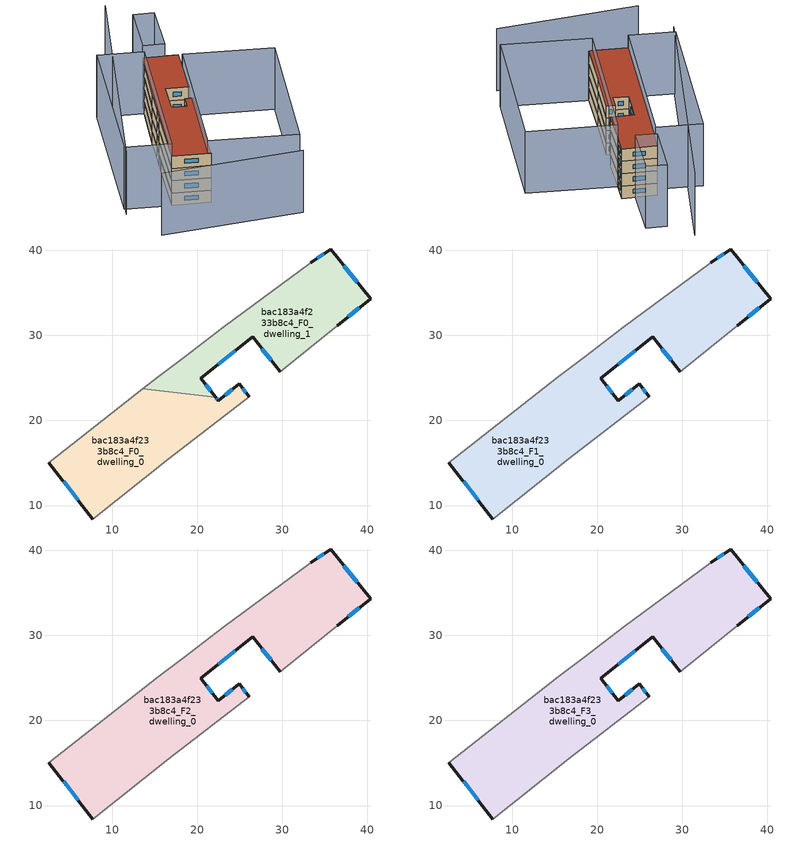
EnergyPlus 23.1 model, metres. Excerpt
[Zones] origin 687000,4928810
bac183a4f233b8c4_F0_dwelling_0
 floor ground (EU_floor_Construction): 24.93,24.28 26.15,22.76 16.68,15.5 7.72,8.42 2.59,15.03 13.62,23.71 22.19,22.71 22.49,22.33 z0
 wall outside (EU_wall_Construction): 2.59,15.03 7.72,8.42 / 26.15,22.76 24.93,24.28 22.49,22.33 22.19,22.71 z0:3
 wall adiabatic (EU_wall_Construction): 7.72,8.42 16.68,15.5 26.15,22.76 / 13.62,23.71 2.59,15.03 z0:3
 wall to bac183a4f233b8c4_F0_dwelling_1 (EU_wall_Construction): 22.19,22.71 13.62,23.71 z0:3
 window (EU_Window_Construction): 4.3,12.83 6.01,10.62 / 22.39,22.46 22.29,22.59 / 24.11,23.63 23.3,22.98 / 25.74,23.27 25.33,23.78 z1:2
bac183a4f233b8c4_F0_dwelling_1
 floor ground (EU_floor_Construction): 35.68,40.14 40.38,34.27 36.48,31.13 29.78,25.71 26.54,29.8 20.44,24.96 22.19,22.71 13.62,23.71 15.41,25.1 18.5,27.41 23.08,30.97 33.34,38.52 z0
 wall outside (EU_wall_Construction): 36.48,31.13 40.38,34.27 35.68,40.14 33.34,38.52 / 22.19,22.71 20.44,24.96 26.54,29.8 29.78,25.71 z0:3
 wall adiabatic (EU_wall_Construction): 29.78,25.71 36.48,31.13 / 33.34,38.52 23.08,30.97 18.5,27.41 15.41,25.1 13.62,23.71 z0:3
 window (EU_Window_Construction): 34.9,39.6 34.12,39.06 / 38.81,36.23 37.24,38.19 / 37.78,32.18 39.08,33.23 / 27.62,28.44 28.7,27.08 / 22.47,26.58 24.5,28.19 / 21.61,23.46 21.02,24.21 z1:2
bac183a4f233b8c4_F1_dwelling_0
 floor to bac183a4f233b8c4_F0_dwelling_0 (EU_floor_Construction): 24.93,24.28 26.15,22.76 16.68,15.5 7.72,8.42 2.59,15.03 13.63,23.7 22.19,22.71 22.49,22.33 z3
 floor to bac183a4f233b8c4_F0_dwelling_1 (EU_floor_Construction): 35.68,40.14 40.38,34.27 36.48,31.13 29.78,25.71 26.54,29.8 20.44,24.96 22.19,22.71 13.63,23.7 15.41,25.1 18.5,27.41 23.08,30.97 33.34,38.52 z3
 wall outside (EU_wall_Construction): 36.48,31.13 40.38,34.27 35.68,40.14 33.34,38.52 / 26.15,22.76 24.93,24.28 22.49,22.33 20.44,24.96 26.54,29.8 29.78,25.71 / 2.59,15.03 7.72,8.42 z3:6
 wall adiabatic (EU_wall_Construction): 29.78,25.71 36.48,31.13 / 7.72,8.42 16.68,15.5 26.15,22.76 / 33.34,38.52 23.08,30.97 18.5,27.41 15.41,25.1 2.59,15.03 z3:6
 window (EU_Window_Construction): 34.9,39.6 34.12,39.06 / 38.81,36.23 37.24,38.19 / 37.78,32.18 39.08,33.23 / 27.62,28.44 28.7,27.08 / 22.47,26.58 24.5,28.19 / 21.8,23.21 21.12,24.09 / 24.11,23.63 23.3,22.98 / 25.74,23.27 25.33,23.78 / 4.3,12.83 6.01,10.62 z4:5
bac183a4f233b8c4_F2_dwelling_0
 floor to bac183a4f233b8c4_F1_dwelling_0 (EU_floor_Construction): 35.68,40.14 40.38,34.27 36.48,31.13 29.78,25.71 26.54,29.8 20.44,24.96 22.49,22.33 24.93,24.28 26.15,22.76 16.68,15.5 7.72,8.42 2.59,15.03 15.41,25.1 18.5,27.41 23.08,30.97 33.34,38.52 z6
 wall outside (EU_wall_Construction): 36.48,31.13 40.38,34.27 35.68,40.14 33.34,38.52 / 26.15,22.76 24.93,24.28 22.49,22.33 20.44,24.96 26.54,29.8 29.78,25.71 / 2.59,15.03 7.72,8.42 z6:9
 wall adiabatic (EU_wall_Construction): 29.78,25.71 36.48,31.13 / 7.72,8.42 16.68,15.5 26.15,22.76 / 33.34,38.52 23.08,30.97 18.5,27.41 15.41,25.1 2.59,15.03 z6:9
 window (EU_Window_Construction): 34.9,39.6 34.12,39.06 / 38.81,36.23 37.24,38.19 / 37.78,32.18 39.08,33.23 / 27.62,28.44 28.7,27.08 / 22.47,26.58 24.5,28.19 / 21.8,23.21 21.12,24.09 / 24.11,23.63 23.3,22.98 / 25.74,23.27 25.33,23.78 / 4.3,12.83 6.01,10.62 z7:8
bac183a4f233b8c4_F3_dwelling_0
 floor to bac183a4f233b8c4_F2_dwelling_0 (EU_floor_Construction): 35.68,40.14 40.38,34.27 36.48,31.13 29.78,25.71 26.54,29.8 20.44,24.96 22.49,22.33 24.93,24.28 26.15,22.76 16.68,15.5 7.72,8.42 2.59,15.03 15.41,25.1 18.5,27.41 23.08,30.97 33.34,38.52 z9
 wall outside (EU_wall_Construction): 36.48,31.13 40.38,34.27 35.68,40.14 33.34,38.52 / 26.15,22.76 24.93,24.28 22.49,22.33 20.44,24.96 26.54,29.8 29.78,25.71 / 2.59,15.03 7.72,8.42 z9:12
 wall adiabatic (EU_wall_Construction): 29.78,25.71 36.48,31.13 / 7.72,8.42 16.68,15.5 26.15,22.76 / 33.34,38.52 23.08,30.97 18.5,27.41 15.41,25.1 2.59,15.03 z9:12
 window (EU_Window_Construction): 34.9,39.6 34.12,39.06 / 38.81,36.23 37.24,38.19 / 37.78,32.18 39.08,33.23 / 27.62,28.44 28.7,27.08 / 22.47,26.58 24.5,28.19 / 21.8,23.21 21.12,24.09 / 24.11,23.63 23.3,22.98 / 25.74,23.27 25.33,23.78 / 4.3,12.83 6.01,10.62 z10:11
 roof outside (EU_roof_Construction): 26.15,22.76 24.93,24.28 22.49,22.33 20.44,24.96 26.54,29.8 29.78,25.71 36.48,31.13 40.38,34.27 35.68,40.14 33.34,38.52 23.08,30.97 18.5,27.41 15.41,25.1 2.59,15.03 7.72,8.42 16.68,15.5 z12
shading: -9.23,10.99 13.47,-10.48 / 46.36,55.06 -5.21,21.72 / 36.48,31.13 48.29,15.51 / 48.29,15.51 19.06,-6.59 / 19.06,-6.59 7.25,9.03 / 7.25,9.03 36.48,31.13 / 33.52,38.66 2.57,15.02 / 2.57,15.02 -3.56,23.03 / -3.56,23.03 27.4,46.68 / 27.4,46.68 33.52,38.66 / 35.68,40.14 45.96,48.3 / 45.96,48.3 48.85,44.65 / 48.85,44.65 38.57,36.49 / 38.57,36.49 35.68,40.14 z0:15
[Building]
EU S2 Campaign: North Axis=0; Terrain=City; Solar Distribution=FullExterior
[Site:Location]
Bologna: Latitude=44.5; Longitude=11.25; Time Zone=1; Elevation=37
[SizingPeriod:WeatherFileDays]
AnnualSizingPeriod: Begin Month=1; Begin Day of Month=1; End Month=12; End Day of Month=31; Day of Week for Start Day=Monday; Use Weather File Daylight Saving Period=No; Use Weather File Rain and Snow Indicators=No
[MATERIAL]
EU_InternalMass_Material: Roughness=MediumRough; Thickness=0.1; Conductivity=1; Density=1800; Specific Heat=900; Thermal Absorptance=0.9; Solar Absorptance=0.7; Visible Absorptance=0.7
[MATERIAL:NOMASS] Roughness=MediumRough; Thermal Absorptance=0.9; Solar Absorptance=0.7; Visible Absorptance=0.7
Name | Thermal Resistance
EU_wall_NoMass | 0.937881
EU_roof_NoMass | 0.548572
EU_floor_NoMass | 0.71348
[WINDOWMATERIAL:SIMPLEGLAZINGSYSTEM]
EU_Window_SimpleGlazing: UFactor=4.25633; Solar Heat Gain Coefficient=0.85; Visible Transmittance=0.85
[CONSTRUCTION]
EU_wall_Construction: EU_wall_NoMass
EU_roof_Construction: EU_roof_NoMass
EU_floor_Construction: EU_floor_NoMass
EU_InternalMass_Construction: EU_InternalMass_Material
EU_Window_Construction: EU_Window_SimpleGlazing
[ZONE] Type=1; Multiplier=1; Ceiling Height=autocalculate; Floor Area=autocalculate; Part of Total Floor Area=Yes
Name | Volume
bac183a4f233b8c4_F0_dwelling_0 | 469.017
bac183a4f233b8c4_F1_dwelling_0 | 918.458
bac183a4f233b8c4_F2_dwelling_0; bac183a4f233b8c4_F3_dwelling_0 | 918.457
bac183a4f233b8c4_F0_dwelling_1 | 449.439
[INTERNALMASS] Construction=EU_InternalMass_Construction
Name | Zone or ZoneList | Surface Area
bac183a4f233b8c4_F0_dwelling_0_EU_InternalMass | bac183a4f233b8c4_F0_dwelling_0 | 156.34
bac183a4f233b8c4_F0_dwelling_1_EU_InternalMass | bac183a4f233b8c4_F0_dwelling_1 | 149.813
bac183a4f233b8c4_F1_dwelling_0_EU_InternalMass | bac183a4f233b8c4_F1_dwelling_0 | 306.152
bac183a4f233b8c4_F2_dwelling_0_EU_InternalMass | bac183a4f233b8c4_F2_dwelling_0 | 306.152
bac183a4f233b8c4_F3_dwelling_0_EU_InternalMass | bac183a4f233b8c4_F3_dwelling_0 | 306.152
[OTHEREQUIPMENT] Fuel Type=Electricity; Design Level Calculation Method=Watts/Area; Power per Zone Floor Area=1; Fraction Latent=0; Fraction Radiant=0; Fraction Lost=0; Carbon Dioxide Generation Rate=0; EndUse Subcategory=EU_Step8_InternalGains
Name | Zone or ZoneList or Space or SpaceList | Schedule
EU_Step8_InternalGain_bac183a4f233b8c4_F0_dwelling_0_f000 | bac183a4f233b8c4_F0_dwelling_0 | EU_Step8_GainSchedule_bac183a4f233b8c4_F0_dwelling_0_f000
EU_Step8_InternalGain_bac183a4f233b8c4_F0_dwelling_1_f000 | bac183a4f233b8c4_F0_dwelling_1 | EU_Step8_GainSchedule_bac183a4f233b8c4_F0_dwelling_1_f000
EU_Step8_InternalGain_bac183a4f233b8c4_F1_dwelling_0_f000 | bac183a4f233b8c4_F1_dwelling_0 | EU_Step8_GainSchedule_bac183a4f233b8c4_F1_dwelling_0_f000
EU_Step8_InternalGain_bac183a4f233b8c4_F2_dwelling_0_f000 | bac183a4f233b8c4_F2_dwelling_0 | EU_Step8_GainSchedule_bac183a4f233b8c4_F2_dwelling_0_f000
EU_Step8_InternalGain_bac183a4f233b8c4_F3_dwelling_0_f000 | bac183a4f233b8c4_F3_dwelling_0 | EU_Step8_GainSchedule_bac183a4f233b8c4_F3_dwelling_0_f000
[ZONEVENTILATION:DESIGNFLOWRATE] Schedule=EU_AlwaysOn; Design Flow Rate Calculation Method=AirChanges/Hour; Air Changes per Hour=0.687892; Ventilation Type=Natural; Fan Pressure Rise=0; Fan Total Efficiency=1; Constant Term Coefficient=1; Temperature Term Coefficient=0; Velocity Term Coefficient=0; Velocity Squared Term Coefficient=0; Minimum Indoor Temperature=-100; Maximum Indoor Temperature=100; Delta Temperature=-100; Minimum Outdoor Temperature=-100; Maximum Outdoor Temperature=100; Maximum Wind Speed=40
Name | Zone or ZoneList or Space or SpaceList
EU_ConstantAir_bac183a4f233b8c4_F0_dwelling_0 | bac183a4f233b8c4_F0_dwelling_0
EU_ConstantAir_bac183a4f233b8c4_F0_dwelling_1 | bac183a4f233b8c4_F0_dwelling_1
EU_ConstantAir_bac183a4f233b8c4_F1_dwelling_0 | bac183a4f233b8c4_F1_dwelling_0
EU_ConstantAir_bac183a4f233b8c4_F2_dwelling_0 | bac183a4f233b8c4_F2_dwelling_0
EU_ConstantAir_bac183a4f233b8c4_F3_dwelling_0 | bac183a4f233b8c4_F3_dwelling_0
[HVACTEMPLATE:THERMOSTAT] Constant Heating Setpoint=20; Constant Cooling Setpoint=50
EU_HeatOnly_bac183a4f233b8c4_F0_dwelling_0; EU_HeatOnly_bac183a4f233b8c4_F0_dwelling_1; EU_HeatOnly_bac183a4f233b8c4_F1_dwelling_0; EU_HeatOnly_bac183a4f233b8c4_F2_dwelling_0; EU_HeatOnly_bac183a4f233b8c4_F3_dwelling_0
[HVACTEMPLATE:ZONE:IDEALLOADSAIRSYSTEM] System Availability Schedule=EU_AlwaysOn; Maximum Heating Supply Air Temperature=50; Minimum Cooling Supply Air Temperature=13; Maximum Heating Supply Air Humidity Ratio=0.0156; Minimum Cooling Supply Air Humidity Ratio=0.0077; Heating Limit=NoLimit; Cooling Limit=NoLimit; Heating Availability Schedule=EU_AlwaysOn; Cooling Availability Schedule=EU_CoolingOff; Dehumidification Control Type=ConstantSensibleHeatRatio; Cooling Sensible Heat Ratio=0.7; Dehumidification Setpoint=60; Humidification Control Type=None; Humidification Setpoint=30; Outdoor Air Method=None; Outdoor Air Flow Rate per Person=0.00944; Outdoor Air Flow Rate per Zone Floor Area=0; Outdoor Air Flow Rate per Zone=0; Demand Controlled Ventilation Type=None; Outdoor Air Economizer Type=NoEconomizer; Heat Recovery Type=None; Sensible Heat Recovery Effectiveness=0.7; Latent Heat Recovery Effectiveness=0.65
Name | Template Thermostat
bac183a4f233b8c4_F0_dwelling_0 | EU_HeatOnly_bac183a4f233b8c4_F0_dwelling_0
bac183a4f233b8c4_F0_dwelling_1 | EU_HeatOnly_bac183a4f233b8c4_F0_dwelling_1
bac183a4f233b8c4_F1_dwelling_0 | EU_HeatOnly_bac183a4f233b8c4_F1_dwelling_0
bac183a4f233b8c4_F2_dwelling_0 | EU_HeatOnly_bac183a4f233b8c4_F2_dwelling_0
bac183a4f233b8c4_F3_dwelling_0 | EU_HeatOnly_bac183a4f233b8c4_F3_dwelling_0
[SIZING:ZONE] Zone Cooling Design Supply Air Temperature Input Method=SupplyAirTemperature; Zone Cooling Design Supply Air Temperature=13; Zone Heating Design Supply Air Temperature Input Method=SupplyAirTemperature; Zone Heating Design Supply Air Temperature=50; Zone Cooling Design Supply Air Humidity Ratio=0.008; Zone Heating Design Supply Air Humidity Ratio=0.008; Cooling Design Air Flow Method=DesignDay; Cooling Design Air Flow Rate=0; Cooling Minimum Air Flow per Zone Floor Area=0.000762; Cooling Minimum Air Flow=0; Cooling Minimum Air Flow Fraction=0.2; Heating Design Air Flow Method=DesignDay; Heating Design Air Flow Rate=0; Heating Maximum Air Flow per Zone Floor Area=0.002032; Heating Maximum Air Flow=0.141576; Heating Maximum Air Flow Fraction=0.3; Account for Dedicated Outdoor Air System=No; Dedicated Outdoor Air System Control Strategy=NeutralSupplyAir; Dedicated Outdoor Air Low Setpoint Temperature for Design=autosize; Dedicated Outdoor Air High Setpoint Temperature for Design=autosize; Zone Load Sizing Method=Sensible Load Only No Latent Load; Zone Latent Cooling Design Supply Air Humidity Ratio Input Method=HumidityRatioDifference; Zone Cooling Design Supply Air Humidity Ratio Difference=0.005; Zone Latent Heating Design Supply Air Humidity Ratio Input Method=HumidityRatioDifference; Zone Humidification Design Supply Air Humidity Ratio Difference=0.005
bac183a4f233b8c4_F0_dwelling_0; bac183a4f233b8c4_F0_dwelling_1; bac183a4f233b8c4_F1_dwelling_0; bac183a4f233b8c4_F2_dwelling_0; bac183a4f233b8c4_F3_dwelling_0
[SCHEDULE:CONSTANT]
Name | Hourly Value
EU_AlwaysOn | 1
EU_CoolingOff | 0
[SCHEDULE:FILE] Column Number=1; Rows to Skip at Top=0; Number of Hours of Data=8760; Column Separator=Comma; Interpolate to Timestep=No; Minutes per Item=60; Adjust Schedule for Daylight Savings=Yes
Name | File
EU_Step8_GainSchedule_bac183a4f233b8c4_F0_dwelling_0_f000 | ../../schedules/bac183a4f233b8c4/bac183a4f233b8c4_F0_dwelling_0_f000_gain.csv
EU_Step8_GainSchedule_bac183a4f233b8c4_F0_dwelling_1_f000 | ../../schedules/bac183a4f233b8c4/bac183a4f233b8c4_F0_dwelling_1_f000_gain.csv
EU_Step8_GainSchedule_bac183a4f233b8c4_F1_dwelling_0_f000 | ../../schedules/bac183a4f233b8c4/bac183a4f233b8c4_F1_dwelling_0_f000_gain.csv
EU_Step8_GainSchedule_bac183a4f233b8c4_F2_dwelling_0_f000 | ../../schedules/bac183a4f233b8c4/bac183a4f233b8c4_F2_dwelling_0_f000_gain.csv
EU_Step8_GainSchedule_bac183a4f233b8c4_F3_dwelling_0_f000 | ../../schedules/bac183a4f233b8c4/bac183a4f233b8c4_F3_dwelling_0_f000_gain.csv
